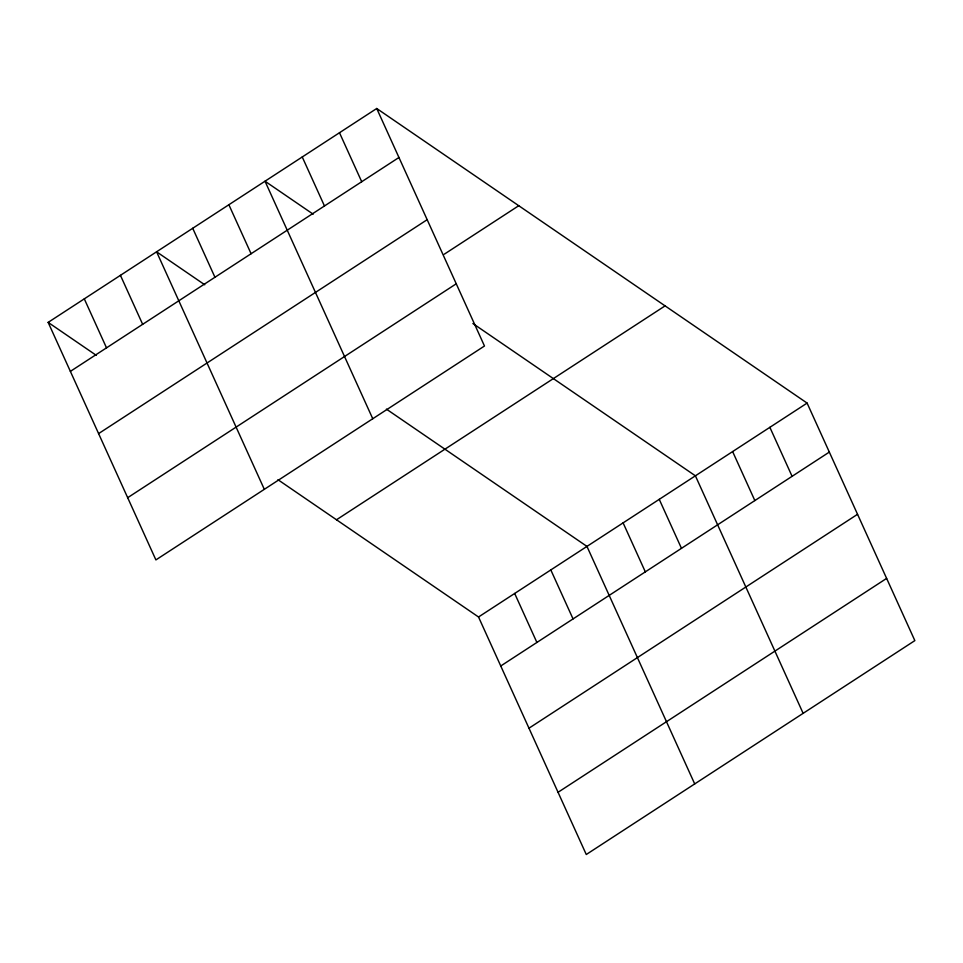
<?xml version="1.0" encoding="UTF-8"?>
<svg xmlns="http://www.w3.org/2000/svg" width="963" height="963" viewBox="0 0 963 963"><rect width="100%" height="100%" fill="white"/><g stroke="black" fill="none" stroke-linecap="round" stroke-linejoin="round"><path stroke-width="1.44" d="M376.726 108.494L484.473 346.006L155.898 559.912L48.15 322.388L376.726 108.494L807.102 403.088L914.85 640.612L586.274 854.506L478.527 616.994L277.97 479.706M70.371 371.381L398.947 157.487M98.599 433.603L427.175 219.696M444.28 254.196L518.756 205.709M127.67 497.702L456.245 283.796M336.508 519.767L665.084 305.873M478.527 616.994L807.102 403.088M500.748 665.987L829.336 452.08M528.976 728.197L857.552 514.29M558.046 792.296L886.634 578.39M313.18 214.183L265.018 181.225L372.753 418.736M472.881 323.508L695.394 475.818L803.13 713.33M204.746 284.771L156.584 251.8L264.319 489.324M386.404 409.119L586.961 546.406L694.708 783.918M48.15 322.388L96.312 355.359M769.87 427.331L792.092 476.324M732.626 451.575L754.848 500.567M659.246 499.34L681.467 548.332M623.109 522.873L645.33 571.866M550.812 569.927L573.045 618.92M339.494 132.738L361.715 181.73M514.675 593.461L536.897 642.453M302.25 156.981L324.471 205.974M228.869 204.746L251.09 253.738M192.72 228.279L214.954 277.272M120.435 275.334L142.656 324.326M84.299 298.867L106.52 347.86"/></g></svg>
